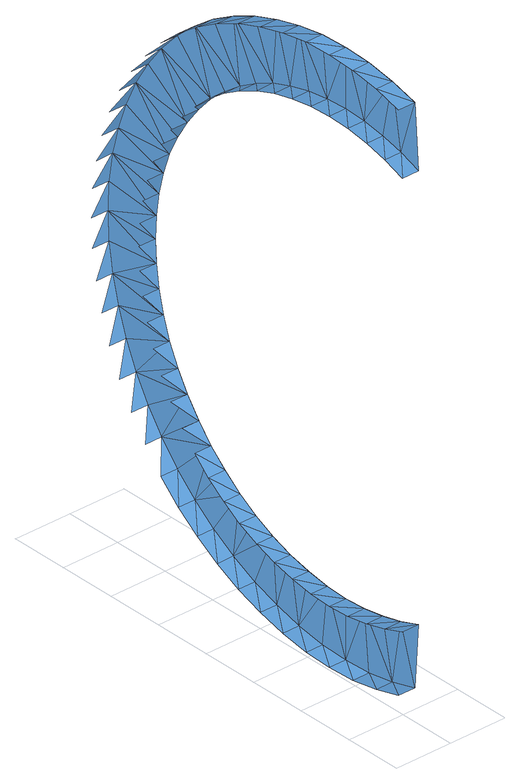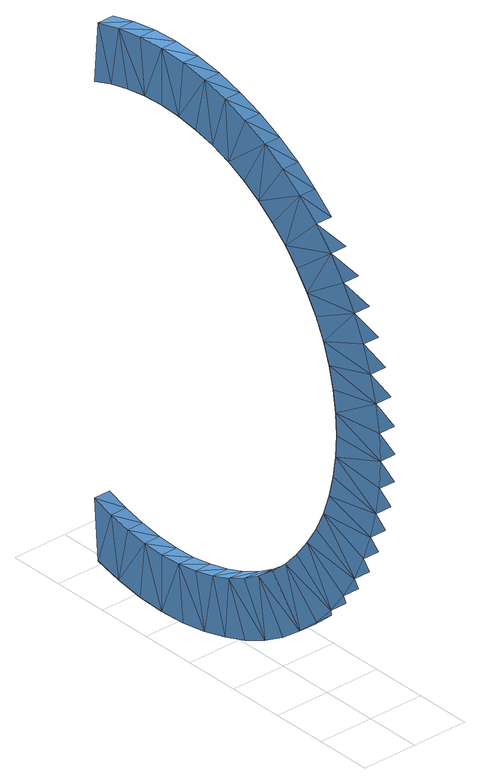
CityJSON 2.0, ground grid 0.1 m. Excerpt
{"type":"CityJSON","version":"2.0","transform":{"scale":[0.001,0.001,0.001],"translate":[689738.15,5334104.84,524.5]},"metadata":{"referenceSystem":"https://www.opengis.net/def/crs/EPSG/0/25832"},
"CityObjects":{
"building1":{"type":"Building","attributes":{"description":"FZK-Haus create by KHH / IAI / FZK","name":"FZK-Haus","Pset_BuildingCommon.SprinklerProtection":0,"Pset_BuildingCommon.SprinklerProtectionAutomatic":0,"Pset_BuildingCommon.OccupancyType":"citygml:1000 (residential building)","Pset_BuildingCommon.GrossPlannedArea":120,"Pset_BuildingCommon.NumberOfStoreys":2,"Pset_BuildingCommon.YearOfConstruction":"2008","Pset_BuildingCommon.NetAreaPlanned":120,"BaseQuantities.GrossFloorArea":241.5},"children":["building1-1"]},
"building1-1":{"type":"BuildingConstructiveElement","attributes":{"name":"Wand-Ext-OG-1","Pset_WallCommon.ThermalTransmittance":0.4,"AC_Pset_Name.Name":"Wand-Ext-OG-1","ArchiCADProperties.Ursprungsgeschoss":"Dachgeschoss","ArchiCADProperties.Raumname":"Galerie","ArchiCADProperties.Raumnummer":"7","ArchiCADProperties.Ebene":"Außenwände","ArchiCADProperties.Typ":"Wand","ArchiCADProperties.Geschützt":0,"ArchiCADProperties.Baustoff / Mehrschichtiger Aufbau / Profil / Schraffur":"Leichtbeton 102890359","ArchiCADProperties.Tragende Funktion":"Nicht definiert","ArchiCADProperties.Lage":"Nicht definiert","ArchiCADProperties.Element-Klassifizierung":"Wand","ArchiCADProperties.Umbau-Status":"Bestand","ArchiCADProperties.Anzeigen auf Umbau-Filter":"Alle relevanten Filter","ArchiCADProperties.Struktur - Typ":"Einfach","ArchiCADProperties.Baustoff/Mehrschicht/Profil":"Leichtbeton 102890359","ArchiCADProperties.Außenseite Oberfläche":"Anstrich","ArchiCADProperties.Innenseite Oberfläche":"Anstrich","ArchiCADProperties.Oberfläche Kante":"Anstrich","ArchiCADProperties.Äußerer Neigungswinkel":90,"ArchiCADProperties.Innerer Neigungswinkel":90,"ArchiCADProperties.Wand Neigungstyp":"gerade","ArchiCADProperties.Lage der Referenzlinie":"Außen","ArchiCADProperties.Geschoss für Oberkantenverknüpfung":"Nicht verknüpft","ArchiCADProperties.Geometriemethode":"Uni","BaseQuantities.Length":9.7,"BaseQuantities.Height":3.39,"BaseQuantities.Width":0.3,"BaseQuantities.GrossFootprintArea":2.91,"BaseQuantities.NetFootprintArea":2.91,"BaseQuantities.GrossSideArea":19.26,"BaseQuantities.NetSideArea":18.47,"BaseQuantities.GrossVolume":5.78,"BaseQuantities.NetVolume":5.54,"ArchiCADQuantities.Höhenangabe zum Projekt-Nullpunkt":2.7,"ArchiCADQuantities.Höhe zu Geschoss":0,"ArchiCADQuantities.Höhe":3.5,"ArchiCADQuantities.Oberflächenbereich":18.65,"ArchiCADQuantities.Netto-Volumen":5.54},"parents":["building1"],"geometry":[{"type":"MultiSurface","lod":"3","boundaries":[[[0,1,2]],[[3,4,5]],[[6,7,8]],[[9,10,11]],[[12,6,8]],[[13,0,2]],[[14,0,13]],[[15,9,11]],[[16,3,5]],[[15,13,2]],[[12,8,5]],[[7,17,18]],[[19,3,16]],[[8,16,5]],[[8,7,18]],[[20,14,13]],[[15,11,13]],[[21,14,20]],[[10,22,23]],[[11,20,13]],[[17,24,25]],[[11,10,23]],[[26,19,16]],[[8,18,16]],[[27,19,26]],[[18,17,25]],[[28,21,20]],[[29,21,28]],[[18,25,16]],[[11,28,20]],[[25,26,16]],[[22,30,31]],[[24,32,33]],[[11,23,28]],[[23,22,31]],[[34,27,26]],[[25,24,33]],[[35,29,28]],[[36,29,35]],[[37,27,34]],[[25,34,26]],[[23,31,28]],[[32,38,39]],[[31,35,28]],[[30,40,41]],[[25,33,34]],[[33,32,39]],[[42,36,35]],[[43,36,42]],[[31,30,41]],[[44,37,34]],[[31,42,35]],[[33,39,34]],[[45,37,44]],[[38,46,47]],[[39,44,34]],[[31,41,42]],[[39,38,47]],[[48,43,42]],[[40,49,50]],[[51,43,48]],[[41,40,50]],[[52,45,44]],[[41,50,42]],[[46,53,54]],[[39,52,44]],[[55,45,52]],[[50,48,42]],[[47,46,54]],[[56,51,48]],[[57,51,56]],[[39,47,52]],[[49,58,59]],[[50,56,48]],[[53,60,61]],[[50,49,59]],[[62,55,52]],[[47,54,52]],[[63,55,62]],[[54,53,61]],[[64,57,56]],[[65,57,64]],[[54,62,52]],[[50,59,56]],[[58,66,67]],[[60,68,69]],[[59,64,56]],[[54,61,62]],[[59,58,67]],[[70,63,62]],[[61,60,69]],[[71,65,64]],[[72,65,71]],[[73,63,70]],[[61,70,62]],[[59,67,64]],[[68,74,75]],[[66,76,77]],[[78,72,79]],[[69,68,75]],[[79,72,71]],[[77,71,64]],[[69,80,61]],[[67,77,64]],[[67,66,77]],[[80,73,70]],[[61,80,70]],[[74,81,82]],[[83,73,80]],[[77,79,71]],[[84,78,85]],[[75,74,82]],[[85,78,79]],[[76,86,87]],[[69,75,80]],[[81,88,89]],[[77,76,87]],[[90,83,80]],[[91,83,90]],[[77,87,79]],[[92,89,88]],[[75,90,80]],[[82,81,89]],[[93,84,85]],[[93,94,95]],[[96,85,79]],[[82,97,75]],[[86,98,96]],[[87,96,79]],[[99,92,100]],[[87,86,96]],[[97,91,90]],[[75,97,90]],[[101,91,97]],[[96,93,85]],[[94,102,103]],[[104,99,105]],[[82,89,97]],[[98,106,107]],[[102,108,109]],[[110,104,111]],[[96,107,93]],[[96,98,107]],[[112,101,97]],[[113,107,106]],[[92,114,89]],[[108,115,116]],[[89,112,97]],[[93,113,94]],[[117,110,118]],[[107,113,93]],[[112,114,119]],[[115,120,121]],[[99,114,92]],[[122,117,123]],[[120,124,125]],[[94,113,102]],[[126,122,127]],[[128,113,129]],[[89,114,112]],[[124,130,131]],[[132,126,133]],[[130,132,134]],[[114,135,136]],[[104,137,99]],[[113,128,102]],[[102,138,108]],[[138,128,139]],[[110,137,104]],[[128,138,102]],[[137,135,99]],[[99,135,114]],[[108,138,115]],[[135,137,140]],[[141,138,142]],[[117,143,110]],[[115,144,120]],[[137,145,146]],[[138,141,115]],[[122,147,117]],[[120,148,124]],[[144,141,149]],[[126,147,122]],[[124,148,130]],[[141,144,115]],[[143,145,110]],[[145,143,150]],[[132,151,126]],[[130,151,132]],[[110,145,137]],[[148,144,152]],[[144,148,120]],[[147,143,117]],[[143,147,153]],[[154,148,155]],[[147,156,157]],[[148,154,130]],[[156,147,126]],[[154,151,130]],[[151,156,126]],[[151,154,158]],[[156,151,159]]],"semantics":{"surfaces":[{"type":"Window"}],"values":[0,0,0,0,0,0,0,0,0,0,0,0,0,0,0,0,0,0,0,0,0,0,0,0,0,0,0,0,0,0,0,0,0,0,0,0,0,0,0,0,0,0,0,0,0,0,0,0,0,0,0,0,0,0,0,0,0,0,0,0,0,0,0,0,0,0,0,0,0,0,0,0,0,0,0,0,0,0,0,0,0,0,0,0,0,0,0,0,0,0,0,0,0,0,0,0,0,0,0,0,0,0,0,0,0,0,0,0,0,0,0,0,0,0,0,0,0,0,0,0,0,0,0,0,0,0,0,0,0,0,0,0,0,0,0,0,0,0,0,0,0,0,0,0,0,0,0,0,0,0,0,0,0,0,0,0,0,0,0,0,0,0,0,0,0,0,0,0,0,0,0,0,0,0,0,0,0,0,0,0,0,0,0,0,0,0,0,0,0,0,0,0,0,0,0,0,0,0,0,0,0,0]}}]}
},
"vertices":[
[5,44,117],[5,7,130],[35,7,130],[5,62,990],[5,15,978],[35,15,978],[5,7,870],[5,44,883],[35,44,883],[5,15,22],[5,62,10],[35,62,10],[35,7,870],[35,44,117],[5,82,108],[35,15,22],[35,62,990],[5,82,892],[35,82,892],[5,111,998],[35,82,108],[5,121,102],[5,111,2],[35,111,2],[5,121,898],[35,121,898],[35,111,998],[5,160,1000],[35,121,102],[5,160,100],[5,160,0],[35,160,0],[5,160,900],[35,160,900],[35,160,1000],[35,160,100],[5,199,102],[5,209,998],[5,199,898],[35,199,898],[5,209,2],[35,209,2],[35,199,102],[5,238,108],[35,209,998],[5,258,990],[5,238,892],[35,238,892],[35,238,108],[5,258,10],[35,258,10],[5,276,117],[35,258,990],[5,276,883],[35,276,883],[5,305,978],[35,276,117],[5,313,130],[5,305,22],[35,305,22],[5,313,870],[35,313,870],[35,305,978],[5,351,962],[35,313,130],[5,349,147],[5,351,38],[35,351,38],[5,349,853],[35,349,853],[35,351,962],[35,349,147],[5,382,167],[5,396,941],[5,382,833],[35,382,833],[5,396,59],[35,396,59],[5,414,191],[35,382,167],[35,396,941],[5,414,809],[35,414,809],[5,438,916],[5,443,217],[35,414,191],[5,438,84],[35,438,84],[5,443,783],[35,443,783],[35,438,916],[5,477,887],[35,469,754],[35,443,217],[35,469,246],[5,469,246],[35,477,113],[35,477,887],[5,477,113],[35,493,722],[5,469,754],[5,514,854],[35,493,278],[5,493,278],[35,513,689],[5,493,722],[5,514,146],[35,514,146],[35,513,311],[5,513,311],[35,530,653],[5,513,689],[35,514,854],[35,547,183],[35,547,817],[35,530,347],[5,530,347],[35,543,616],[5,530,653],[5,547,817],[35,543,384],[5,543,384],[35,552,578],[5,543,616],[35,552,422],[5,552,422],[35,558,539],[5,552,578],[35,576,222],[5,547,183],[35,558,461],[5,558,461],[35,560,500],[5,558,539],[5,560,500],[35,576,778],[5,576,778],[35,601,736],[35,601,264],[5,576,222],[5,601,736],[35,622,309],[5,601,264],[35,638,645],[35,638,355],[35,622,691],[5,622,691],[35,650,598],[35,650,402],[5,622,309],[5,638,645],[35,660,500],[5,638,355],[5,650,598],[35,658,451],[5,650,402],[35,658,549],[5,658,549],[5,658,451],[5,660,500]
]}
